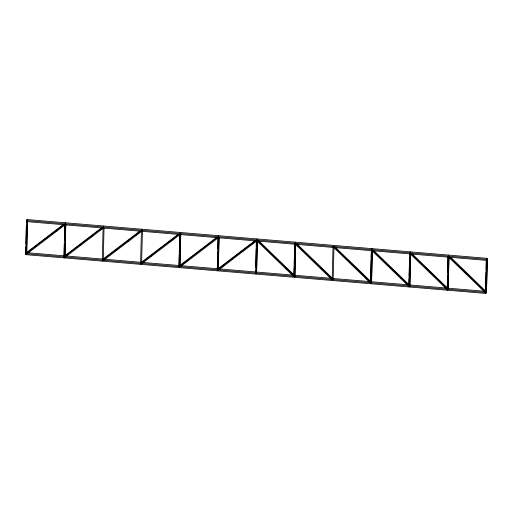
<?xml version="1.0" encoding="UTF-8"?>
<svg xmlns="http://www.w3.org/2000/svg" width="513" height="513" viewBox="0 0 513 513"><rect width="100%" height="100%" fill="white"/><g stroke="black" fill="none" stroke-linecap="round" stroke-linejoin="round"><path stroke-width="0.77" d="M27.413 220.968L26.605 254.044L25.65 253.961L26.458 220.891L26.554 220.192L27.51 220.276M25.9 246.965L25.65 253.961M25.977 243.816L26.42 225.707M26.496 222.559L26.554 220.192M26.092 254.685L26.118 253.679L485.952 292.442L485.933 293.449L26.092 254.685L26.24 253.627M26.926 220.609L26.9 221.616L486.741 260.38L486.908 258.315L27.067 219.551L26.926 220.609L486.76 259.373M27.048 220.558L27.067 219.551M26.721 252.556L27.49 221.065M63.971 257.193L64.779 224.123M64.067 256.494L64.375 243.899M64.452 240.751L64.837 225.002M64.414 257.917L64.439 256.91M65.222 224.841L65.388 222.783M64.927 257.269L65.735 224.2M65.042 255.788L65.811 224.296M102.292 260.424L103.1 227.349M102.728 261.143L102.901 259.084M103.543 228.073L103.709 226.015M103.248 260.501L104.036 228.221M140.607 263.65L141.396 231.369M141.049 264.375L141.075 263.368M141.857 231.305L142.03 229.24M141.569 263.733L142.454 230.754M178.928 266.882L179.736 233.813M179.024 266.189L179.294 255.166M179.37 252.011L179.794 234.691M179.37 267.606L179.396 266.6M180.178 234.537L180.352 232.472M179.89 266.965L180.698 233.89M180.005 265.478L180.775 233.986M217.249 270.114L218.057 237.044M217.345 269.415L217.769 252.095M217.845 248.946L218.115 237.923M217.692 270.838L217.858 268.774M218.5 237.763L218.673 235.704M218.205 270.191L218.993 237.91M218.32 268.709L219.07 238M255.57 273.346L256.359 241.059M255.666 272.647L255.724 270.287M255.801 267.138L256.243 249.023M256.32 245.874L256.436 241.148M256.013 274.064L256.038 273.063M256.821 240.995L256.987 238.936M256.526 273.423L257.314 241.142M256.622 272.73L257.391 241.232M293.891 276.571L294.68 244.291M294.007 275.09L294.199 267.215M294.276 264.067L294.719 245.958M294.327 277.296L294.353 276.289M295.142 244.226L295.308 242.162M294.847 276.654L295.655 243.585M294.943 275.956L295.712 244.464M332.206 279.803L333.014 246.734M332.648 280.528L332.674 279.521M333.456 247.458L333.63 245.394M333.168 279.886L333.976 246.811M370.527 283.035L371.316 250.748M370.7 279.187L371.162 260.29M371.22 257.93L371.393 250.844M370.97 283.76L370.995 282.753M371.778 250.684L371.951 248.625M371.489 283.112L372.278 250.831M371.585 282.419L372.355 250.921M408.848 286.267L409.637 253.98M408.964 284.779L409.118 278.482M409.175 276.122L409.637 257.225M409.695 254.858L409.733 253.287M409.291 286.985L409.316 285.985M410.099 253.916L410.272 251.857M409.804 286.344L410.592 254.063M409.9 285.651L410.669 254.153M447.169 289.492L447.977 256.423M447.285 288.011L447.592 275.41M447.669 272.262L448.054 256.513M447.612 290.217L447.637 289.21M448.42 257.148L448.586 255.083M448.125 289.576L448.933 256.506M448.221 288.877L448.99 257.385M486.298 259.655L485.49 292.724L486.446 292.808L487.35 259.039L486.395 258.956M485.625 290.454L486.067 272.345M486.144 269.197L486.375 259.745M486.074 292.391L486.1 291.384M486.882 259.321L486.908 258.315M486.446 292.808L487.35 259.039M26.496 254.236L25.759 253.762L25.855 253.069M448.073 256.641L485.587 292.942L486.343 292.59L486.439 291.897L450.638 257.244M26.49 252.588L63.093 224.668M25.759 253.762L64.26 224.405M35.429 246.804L36.692 245.842M44.894 239.584L47.42 237.66M54.994 231.889L58.149 229.478M27.131 253.755L65.626 224.399M64.805 255.814L102.042 227.419M64.08 256.994L102.574 227.637M80.06 245.22L81.323 244.259M90.788 237.044L92.051 236.076M100.253 229.824L102.78 227.894M64.818 257.468L103.312 228.112M103.126 259.046L139.728 231.132M102.401 260.226L140.267 231.344M105.127 258.558L106.39 257.597M116.489 249.895L117.746 248.933M127.218 241.713L128.474 240.751M135.419 235.461L136.682 234.499M137.946 233.53L139.209 232.569M103.767 260.219L141.633 231.344M141.447 262.278L178.049 234.364M140.722 263.451L179.217 234.095M150.386 256.5L151.649 255.532M161.12 248.318L162.377 247.349M170.585 241.097L173.105 239.173M142.088 263.451L180.582 234.088M179.768 265.51L216.999 237.109M179.037 266.683L217.538 237.327M186.187 261.649L187.444 260.687M216.48 238.551L217.736 237.59M180.409 266.677L218.904 237.32M217.454 269.222L255.32 240.34M217.358 269.915L255.224 241.039M220.718 267.773L223.873 265.362M231.446 259.591L232.71 258.629M242.174 251.408L243.438 250.447M251.639 244.188L254.166 242.264M218.73 269.909L256.596 241.033M27.061 252.691L64.58 255.852M66.177 255.987L102.106 259.014M105.3 259.283L140.421 262.246M141.222 262.316L179.544 265.542M181.14 265.676L255.384 271.935M256.179 272.005L292.904 275.103M294.5 275.237L330.423 278.264M332.822 278.463L369.546 281.56M371.143 281.695L407.861 284.792M409.457 284.927L446.182 288.024M447.778 288.159L484.503 291.249M449.401 256.84L486.343 292.59M464.656 271.896L465.791 272.993M480.566 287.293L481.707 288.396M411.747 253.46L447.554 288.114M411.08 253.608L448.029 289.358M413.831 256.564L415.536 258.212M429.747 271.967L431.452 273.615M445.656 287.363L446.797 288.466M409.759 253.409L446.701 289.159M373.996 250.78L409.233 284.882M372.765 250.376L409.707 286.132M384.603 262.13L386.308 263.785M400.518 277.533L401.653 278.636M372.002 250.729L408.38 285.927M335.675 247.555L371.483 282.201M334.444 247.151L371.386 282.9M334.348 247.356L335.489 248.452M349.693 262.201L351.399 263.855M365.609 277.604L367.314 279.252M333.117 246.945L370.059 282.701M296.79 243.771L332.597 278.424M296.123 243.919L333.065 279.668M305.126 252.922L306.261 254.025M320.471 267.773L322.177 269.421M294.795 243.72L331.738 279.47M259.039 241.091L294.276 275.192M257.802 240.687L294.744 276.436M270.216 252.992L271.351 254.095M286.126 268.395L287.267 269.492M257.045 241.039L293.423 276.238"/></g></svg>
